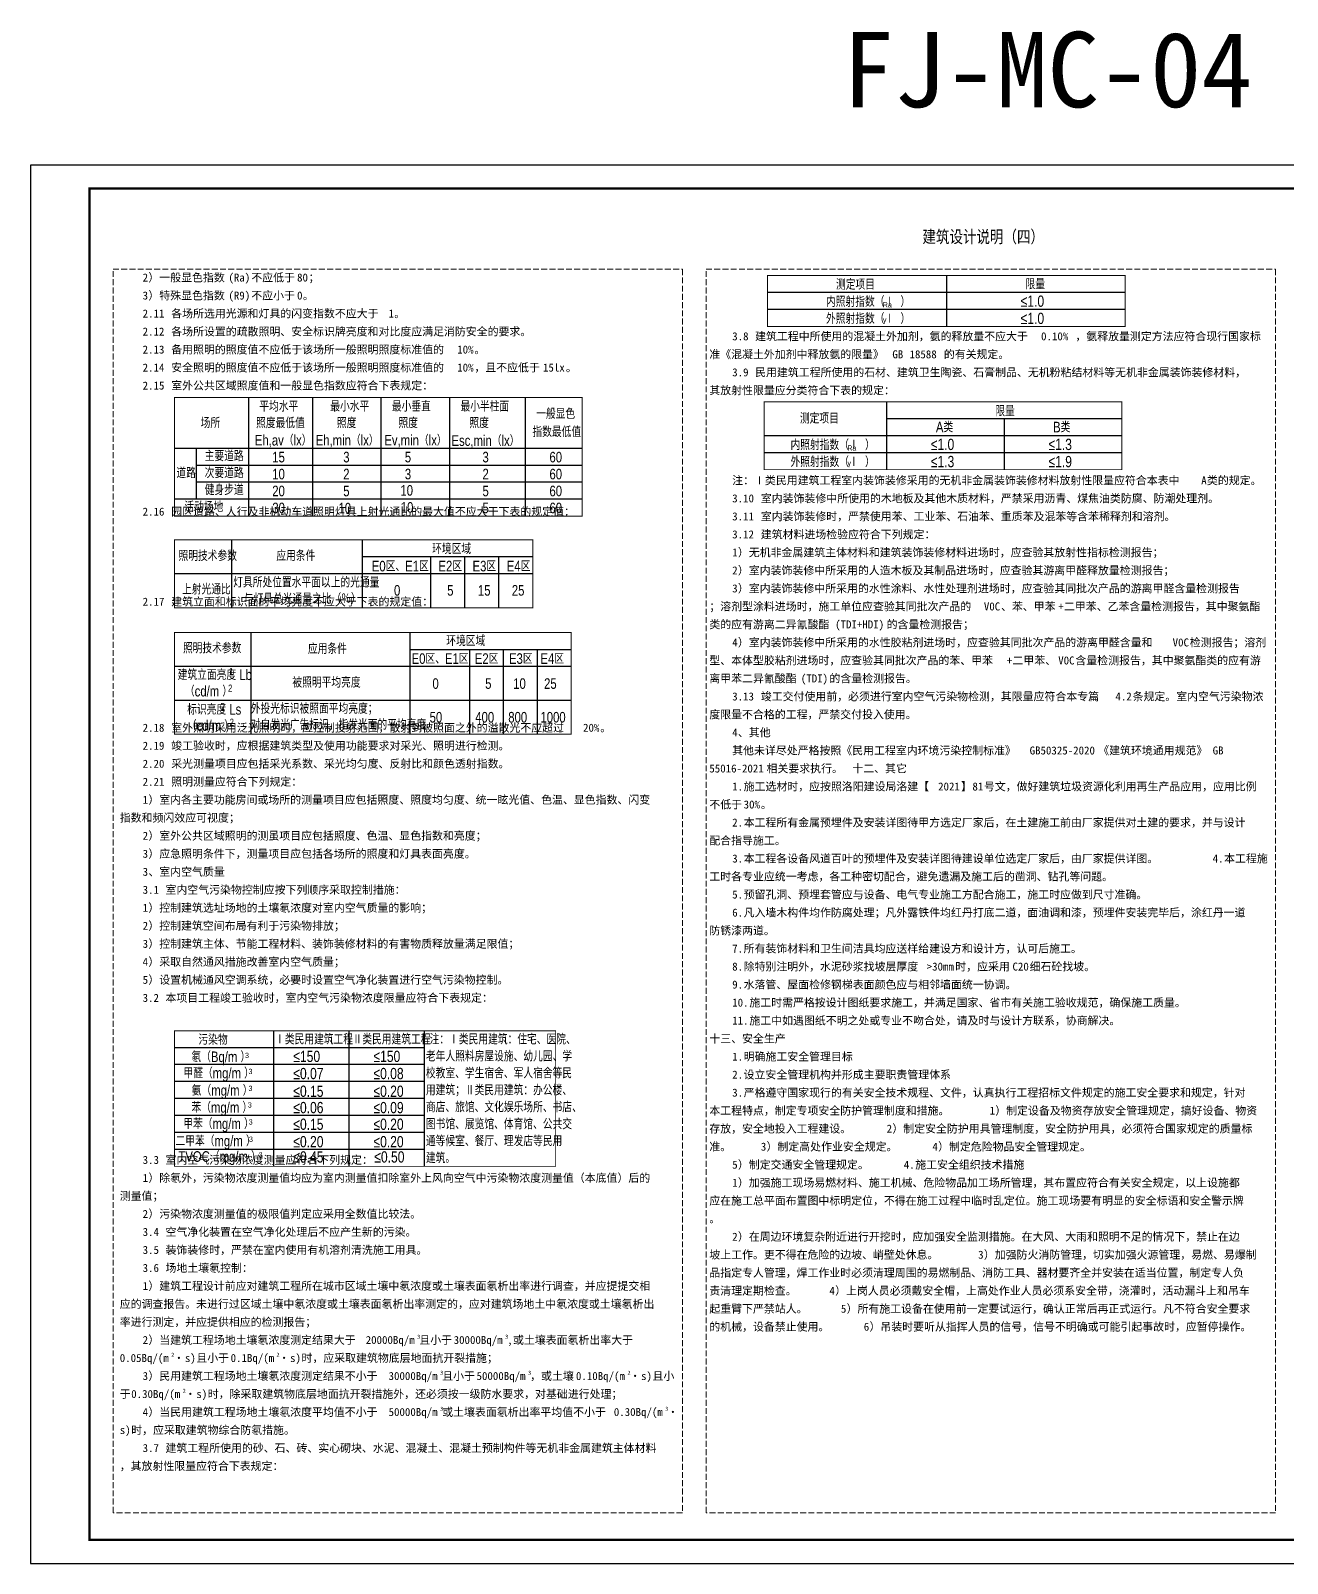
# Model space of a CAD drawing. Extents: x 1109697 to 1467097, y -139975 to 53891.
# Drawn here: x 1361997 to 1415397, y -74119 to -9008 of the extents above; entities that cross this region are included whole.
import ezdxf
from ezdxf.enums import TextEntityAlignment as Align

# ---------------------------------------------------------------- set-up
doc = ezdxf.new("R2010")
doc.units = 0
doc.header["$LTSCALE"] = 1000
doc.header["$MEASUREMENT"] = 0
doc.linetypes.add('CONTINOUS', pattern=[0])
doc.linetypes.add('DASH', pattern=[0.35, 0.25, -0.1])
for name, color, linetype in [('PUB_TEXT', 7, 'Continuous'), ('PUB_TITLE', 4, 'Continuous'), ('SURFACE', 6, 'Continuous')]:
    doc.layers.add(name, color=color, linetype=linetype)
doc.layers.add('不打印线', color=254, linetype='DASH', lineweight=0, plot=False)
doc.styles.add('-黑体', font='simhei.ttf', dxfattribs={"width": 0.8})
doc.styles.add('_TCH_SPACE', font='simhei.ttf')
doc.styles.add('ST', font='')
doc.styles.add('建筑设计说明字体', font='HNSJY-07', dxfattribs={"width": 0.7, "bigfont": 'HNSJY-HZ'})
doc.styles.get('ST').set_extended_font_data('NSimSun')

msp = doc.modelspace()

# ---------------------------------------------------------------- linework, layer by layer
at = {"layer": 'PUB_TITLE'}
msp.add_lwpolyline([(1361997, -74119), (1446097, -74119), (1446097, -14719), (1361997, -14719)], close=True, dxfattribs=at)
at = {"layer": 'PUB_TITLE', "const_width": 100}
msp.add_lwpolyline([(1364497, -73119), (1445097, -73119), (1445097, -15719), (1364497, -15719)], close=True, dxfattribs=at)
at = {"layer": 'SURFACE'}
for p, q in [((1400908, -19413), (1400908, -21573)), ((1408506, -20133), (1393311, -20133)), ((1408506, -20853), (1393311, -20853)), ((1371252, -24592), (1371252, -29633)), ((1373968, -24592), (1373968, -29633)), ((1376884, -24592), (1376884, -29633)), ((1379800, -24592), (1379800, -29633)), ((1383016, -24592), (1383016, -29633)), ((1398358, -24777), (1398358, -27657)), ((1408358, -25497), (1398358, -25497)), ((1403358, -25497), (1403358, -27657)), ((1408358, -26217), (1393163, -26217)), ((1385436, -26752), (1368111, -26752)), ((1369027, -26752), (1369027, -28912)), ((1408358, -26937), (1393163, -26937)), ((1369027, -27472), (1385436, -27472)), ((1385436, -28192), (1369027, -28192)), ((1385436, -28912), (1368111, -28912)), ((1370527, -30643), (1370527, -33523)), ((1376084, -30643), (1376084, -33523)), ((1383336, -31363), (1376084, -31363)), ((1378984, -31363), (1378984, -33523)), ((1380434, -31363), (1380434, -33523)), ((1381884, -31363), (1381884, -33523)), ((1383336, -32083), (1368111, -32083)), ((1371352, -34572), (1371352, -38892)), ((1378110, -34572), (1378110, -38892)), ((1378110, -35292), (1384968, -35292)), ((1380638, -35292), (1380638, -38892)), ((1382081, -35292), (1382081, -38892)), ((1383524, -35292), (1383524, -38892)), ((1368111, -36012), (1384968, -36012)), ((1368111, -37452), (1384968, -37452)), ((1372315, -51494), (1372315, -57254)), ((1375519, -51494), (1375519, -57254)), ((1378724, -51494), (1378724, -57254)), ((1378724, -52214), (1368111, -52214)), ((1378724, -52934), (1368111, -52934)), ((1378724, -53654), (1368111, -53654)), ((1378724, -54374), (1368111, -54374)), ((1378724, -55094), (1368111, -55094)), ((1378724, -55814), (1368111, -55814)), ((1378724, -56534), (1368111, -56534))]:
    msp.add_line(p, q, dxfattribs=at)
at = {"layer": 'SURFACE', "const_width": 40}
for points in [[(1393311, -19413), (1408506, -19413), (1408506, -21573), (1393311, -21573)], [(1368111, -29633), (1368111, -24592), (1385436, -24592), (1385436, -29633)], [(1393163, -24777), (1408358, -24777), (1408358, -27657), (1393163, -27657)], [(1368111, -33523), (1368111, -30643), (1383336, -30643), (1383336, -33523)], [(1368111, -38892), (1368111, -34572), (1384968, -34572), (1384968, -38892)], [(1368111, -51494), (1384306, -51494), (1384306, -57254), (1368111, -57254)]]:
    msp.add_lwpolyline(points, close=True, dxfattribs=at)
at = {"layer": '不打印线'}
for points in [[(1365497, -19141), (1389697, -19141), (1389697, -71971), (1365497, -71971)], [(1390697, -19141), (1414897, -19141), (1414897, -71971), (1390697, -71971)]]:
    msp.add_lwpolyline(points, close=True, dxfattribs=at)

# ---------------------------------------------------------------- texts
at = {"linetype": 'Continuous', "style": '_TCH_SPACE'}
msp.add_text('FJ-MC-04', height=3200, dxfattribs=at).set_placement((1405211, -12260), align=Align.CENTER)
at = {"layer": 'PUB_TEXT', "style": '-黑体', "width": 0.8}
msp.add_text('建筑设计说明（四）', height=525.7, dxfattribs=at).set_placement((1399892, -18024))
at = {"layer": 'PUB_TEXT', "style": 'ST'}
for s, height, p in [('2', 340, (1366756, -19665)), ('）一般显色指数', 339.9, (1366999, -19665)), ('(Ra)', 339.9, (1370401, -19665)), ('不应低于', 339.9, (1371373, -19665)), ('80', 339.9, (1373318, -19665)), ('；', 340, (1373804, -19665)), ('3', 340, (1366756, -20430)), ('）特殊显色指数', 339.9, (1366999, -20430)), ('(R9)', 339.9, (1370401, -20430)), ('不应小于', 339.9, (1371373, -20430)), ('0', 340, (1373318, -20430)), ('各场所选用光源和灯具的闪变指数不应大于', 339.87, (1367971, -21195)), ('。', 340, (1373561, -20430)), ('2.11', 339.9, (1366756, -21195)), ('1', 340, (1377206, -21195)), ('。', 340, (1377449, -21195)), ('2.12', 339.9, (1366756, -21960)), ('各场所设置的疏散照明、安全标识牌亮度和对比度应满足消防安全的要求。', 339.87, (1367971, -21960)), ('3.8', 339.9, (1391808, -22162)), ('建筑工程中所使用的混凝土外加剂，氨的释放量不应大于', 339.87, (1392780, -22162)), ('0.10%', 339.9, (1404932, -22162)), ('，氨释放量测定方法应符合现行国家标', 339.87, (1406390, -22162)), ('2.13', 339.9, (1366756, -22725)), ('备用照明的照度值不应低于该场所一般照明照度标准值的', 339.87, (1367971, -22725)), ('10%', 339.9, (1380123, -22725)), ('。', 340, (1380852, -22725)), ('准《混凝土外加剂中释放氨的限量》', 339.87, (1390836, -22927)), ('GB', 339.9, (1398613, -22927)), ('18588', 339.9, (1399342, -22927)), ('的有关规定。', 339.9, (1400800, -22927)), ('2.14', 339.9, (1366756, -23490)), ('安全照明的照度值不应低于该场所一般照明照度标准值的', 339.87, (1367971, -23490)), ('10%', 339.9, (1380123, -23490)), ('，且不应低于', 339.9, (1380852, -23490)), ('15lx', 339.9, (1383768, -23490)), ('。', 340, (1384740, -23490)), ('3.9', 339.9, (1391808, -23692)), ('民用建筑工程所使用的石材、建筑卫生陶瓷、石膏制品、无机粉粘结材料等无机非金属装饰装修材料，', 339.87, (1392780, -23692)), ('2.15', 339.9, (1366756, -24255)), ('室外公共区域照度值和一般显色指数应符合下表规定：', 339.87, (1367971, -24255)), ('其放射性限量应分类符合下表的规定：', 339.87, (1390836, -24457)), ('注：Ⅰ类民用建筑工程室内装饰装修采用的无机非金属装饰装修材料放射性限量应符合本表中', 339.87, (1391808, -28282)), ('A', 340, (1411737, -28282)), ('类的规定。', 339.9, (1411980, -28282)), ('2.16', 339.9, (1366756, -29610)), ('园区道路、人行及非机动车道照明灯具上射光通比的最大值不应大于下表的规定值：', 339.87, (1367971, -29610)), ('3.10', 339.9, (1391808, -29047)), ('室内装饰装修中所使用的木地板及其他木质材料，严禁采用沥青、煤焦油类防腐、防潮处理剂。', 339.87, (1393023, -29047)), ('3.11', 339.9, (1391808, -29812)), ('室内装饰装修时，严禁使用苯、工业苯、石油苯、重质苯及混苯等含苯稀释剂和溶剂。', 339.87, (1393023, -29812)), ('3.12', 339.9, (1391808, -30577)), ('建筑材料进场检验应符合下列规定：', 339.87, (1393023, -30577)), ('1', 340, (1391808, -31342)), ('）无机非金属建筑主体材料和建筑装饰装修材料进场时，应查验其放射性指标检测报告；', 339.87, (1392051, -31342)), ('2', 340, (1391808, -32107)), ('）室内装饰装修中所采用的人造木板及其制品进场时，应查验其游离甲醛释放量检测报告；', 339.87, (1392051, -32107)), ('3', 340, (1391808, -32872)), ('）室内装饰装修中所采用的水性涂料、水性处理剂进场时，应查验其同批次产品的游离甲醛含量检测报告', 339.87, (1392051, -32872)), ('2.17', 339.9, (1366756, -33435)), ('建筑立面和标识面的平均亮度不应大于下表的规定值：', 339.87, (1367971, -33435)), ('；溶剂型涂料进场时，施工单位应查验其同批次产品的', 339.87, (1390836, -33637)), ('V0C', 339.9, (1402501, -33637)), ('、苯、甲苯', 339.9, (1403230, -33637)), ('+', 340, (1405661, -33637)), ('二甲苯、乙苯含量检测报告，其中聚氨酯', 339.87, (1405904, -33637)), ('类的应有游离二异氰酸酯', 339.87, (1390836, -34402)), ('(TDI+HDI)', 339.9, (1396182, -34402)), ('的含量检测报告；', 339.9, (1398370, -34402)), ('4', 340, (1391808, -35167)), ('）室内装饰装修中所采用的水性胶粘剂进场时，应查验其同批次产品的游离甲醛含量和', 339.87, (1392051, -35167)), ('V0C', 339.9, (1410522, -35167)), ('检测报告；溶剂', 339.9, (1411251, -35167)), ('型、本体型胶粘剂进场时，应查验其同批次产品的苯、甲苯', 339.87, (1390836, -35932)), ('+', 340, (1403473, -35932)), ('二甲苯、', 339.9, (1403717, -35932)), ('V0C', 339.9, (1405661, -35932)), ('含量检测报告，其中聚氨酯类的应有游', 339.87, (1406390, -35932)), ('离甲苯二异氰酸酯', 339.9, (1390836, -36697)), ('(TDI)', 339.9, (1394724, -36697)), ('的含量检测报告。', 339.9, (1395939, -36697)), ('竣工交付使用前，必须进行室内空气污染物检测，其限量应符合本专篇', 339.87, (1393023, -37462)), ('条规定。室内空气污染物浓', 339.87, (1408820, -37462)), ('3.13', 339.9, (1391808, -37462)), ('4.2', 339.9, (1408091, -37462)), ('室外照明采用泛光照明时，应控制投射范围，散射到被照面之外的溢散光不应超过', 339.87, (1367971, -38790)), ('度限量不合格的工程，严禁交付投入使用。', 339.87, (1390836, -38227)), ('2.18', 339.9, (1366756, -38790)), ('20%', 339.9, (1385470, -38790)), ('。', 340, (1386199, -38790)), ('4', 340, (1391808, -38992)), ('、其他', 339.9, (1392051, -38992)), ('2.19', 339.9, (1366756, -39555)), ('竣工验收时，应根据建筑类型及使用功能要求对采光、照明进行检测。', 339.87, (1367971, -39555)), ('其他未详尽处严格按照《民用工程室内环境污染控制标准》', 339.87, (1391808, -39757)), ('GB50325-2020', 339.87, (1404446, -39757)), ('《建筑环境通用规范》', 339.9, (1407362, -39757)), ('GB', 339.9, (1412223, -39757)), ('2.20', 339.9, (1366756, -40320)), ('采光测量项目应包括采光系数、采光均匀度、反射比和颜色透射指数。', 339.87, (1367971, -40320)), ('55016-2021', 339.9, (1390836, -40522)), ('相关要求执行。', 339.9, (1393266, -40522)), ('十二、其它', 339.9, (1396911, -40522)), ('2.21', 339.9, (1366756, -41085)), ('照明测量应符合下列规定：', 339.87, (1367971, -41085)), ('1.', 339.9, (1391808, -41287)), ('施工选材时，应按照洛阳建设局洛建【', 339.87, (1392294, -41287)), ('2021', 339.9, (1400557, -41287)), ('】', 340, (1401529, -41287)), ('81', 339.9, (1402015, -41287)), ('号文，做好建筑垃圾资源化利用再生产品应用，应用比例', 339.87, (1402501, -41287)), ('1', 340, (1366756, -41850)), ('）室内各主要功能房间或场所的测量项目应包括照度、照度均匀度、统一眩光值、色温、显色指数、闪变', 339.87, (1366999, -41850)), ('不低于', 339.9, (1390836, -42052)), ('指数和频闪效应可视度；', 339.87, (1365784, -42615)), ('30%', 339.9, (1392294, -42052)), ('。', 340, (1393023, -42052)), ('2.', 339.9, (1391808, -42817)), ('本工程所有金属预埋件及安装详图待甲方选定厂家后，在土建施工前由厂家提供对土建的要求，并与设计', 339.87, (1392294, -42817)), ('2', 340, (1366756, -43380)), ('）室外公共区域照明的测虽项目应包括照度、色温、显色指数和亮度；', 339.87, (1366999, -43380)), ('配合指导施工。', 339.9, (1390836, -43582)), ('3', 340, (1366756, -44145)), ('）应急照明条件下，测量项目应包括各场所的照度和灯具表面亮度。', 339.87, (1366999, -44145)), ('3.', 339.9, (1391808, -44347)), ('本工程各设备风道百叶的预埋件及安装详图待建设单位选定厂家后，由厂家提供详图。', 339.87, (1392294, -44347)), ('4.', 339.9, (1412223, -44347)), ('本工程施', 339.9, (1412709, -44347)), ('3', 340, (1366756, -44910)), ('、室内空气质量', 339.9, (1366999, -44910)), ('工时各专业应统一考虑，各工种密切配合，避免遗漏及施工后的凿洞、钻孔等问题。', 339.87, (1390836, -45112)), ('3.1', 339.9, (1366756, -45675)), ('室内空气污染物控制应按下列顺序采取控制措施：', 339.87, (1367728, -45675)), ('5.', 339.9, (1391808, -45877)), ('预留孔洞、预埋套管应与设备、电气专业施工方配合施工，施工时应做到尺寸准确。', 339.87, (1392294, -45877)), ('1', 340, (1366756, -46440)), ('）控制建筑选址场地的土壤氡浓度对室内空气质量的影响；', 339.87, (1366999, -46440)), ('2', 340, (1366756, -47205)), ('）控制建筑空间布局有利于污染物排放；', 339.87, (1366999, -47205)), ('6.', 339.9, (1391808, -46642)), ('凡入墙木构件均作防腐处理；凡外露铁件均红丹打底二道，面油调和漆，预埋件安装完毕后，涂红丹一道', 339.87, (1392294, -46642)), ('防锈漆两道。', 339.9, (1390836, -47407)), ('3', 340, (1366756, -47970)), ('）控制建筑主体、节能工程材料、装饰装修材料的有害物质释放量满足限值；', 339.87, (1366999, -47970)), ('7.', 339.9, (1391808, -48172)), ('所有装饰材料和卫生间洁具均应送样给建设方和设计方，认可后施工。', 339.87, (1392294, -48172)), ('4', 340, (1366756, -48735)), ('）采取自然通风措施改善室内空气质量；', 339.87, (1366999, -48735)), ('8.', 339.9, (1391808, -48937)), ('除特别注明外，水泥砂浆找坡层厚度', 339.87, (1392294, -48937)), ('>30mm', 339.9, (1400071, -48937)), ('时，应采用', 339.9, (1401286, -48937)), ('C20', 339.9, (1403717, -48937)), ('细石砼找坡。', 339.9, (1404446, -48937)), ('5', 340, (1366756, -49500)), ('）设置机械通风空调系统，必要时设置空气净化装置进行空气污染物控制。', 339.87, (1366999, -49500)), ('9.', 339.9, (1391808, -49702)), ('水落管、屋面检修钢梯表面颜色应与相邻墙面统一协调。', 339.87, (1392294, -49702)), ('3.2', 339.9, (1366756, -50265)), ('本项目工程竣工验收时，室内空气污染物浓度限量应符合下表规定：', 339.87, (1367728, -50265)), ('10.', 339.9, (1391808, -50467)), ('施工时需严格按设计图纸要求施工，并满足国家、省市有关施工验收规范，确保施工质量。', 339.87, (1392537, -50467)), ('11.', 339.9, (1391808, -51232)), ('施工中如遇图纸不明之处或专业不吻合处，请及时与设计方联系，协商解决。', 339.87, (1392537, -51232)), ('十三、安全生产', 339.9, (1390836, -51997)), ('1.', 339.9, (1391808, -52762)), ('明确施工安全管理目标', 339.9, (1392294, -52762)), ('2.', 339.9, (1391808, -53527)), ('设立安全管理机构并形成主要职责管理体系', 339.87, (1392294, -53527)), ('3.', 339.9, (1391808, -54292)), ('严格遵守国家现行的有关安全技术规程、文件，认真执行工程招标文件规定的施工安全要求和规定，针对', 339.87, (1392294, -54292)), ('本工程特点，制定专项安全防护管理制度和措施。', 339.87, (1390836, -55057)), ('）制定设备及物资存放安全管理规定，搞好设备、物资', 339.87, (1402987, -55057)), ('1', 340, (1402744, -55057)), ('存放，安全地投入工程建设。', 339.87, (1390836, -55822)), ('2', 340, (1398370, -55822)), ('）制定安全防护用具管理制度，安全防护用具，必须符合国家规定的质量标', 339.87, (1398613, -55822)), ('准。', 339.9, (1390836, -56587)), ('3', 340, (1393023, -56587)), ('）制定高处作业安全规定。', 339.87, (1393266, -56587)), ('4', 340, (1400314, -56587)), ('）制定危险物品安全管理规定。', 339.87, (1400557, -56587)), ('3.3', 339.9, (1366756, -57150)), ('室内空气污染物浓度测量应符合下列规定：', 339.87, (1367728, -57150)), ('5', 340, (1391808, -57352)), ('）制定交通安全管理规定。', 339.87, (1392051, -57352)), ('4.', 339.9, (1399099, -57352)), ('施工安全组织技术措施', 339.9, (1399585, -57352)), ('1', 340, (1366756, -57915)), ('）除氡外，污染物浓度测量值均应为室内测量值扣除室外上风向空气中污染物浓度测量值（本底值）后的', 339.87, (1366999, -57915)), ('1', 340, (1391808, -58117)), ('）加强施工现场易燃材料、施工机械、危险物品加工场所管理，其布置应符合有关安全规定，以上设施都', 339.87, (1392051, -58117)), ('测量值；', 339.9, (1365784, -58680)), ('应在施工总平面布置图中标明定位，不得在施工过程中临时乱定位。施工现场要有明显的安全标语和安全警示牌', 339.87, (1390836, -58882)), ('2', 340, (1366756, -59445)), ('）污染物浓度测量值的极限值判定应采用全数值比较法。', 339.87, (1366999, -59445)), ('3.4', 339.9, (1366756, -60210)), ('空气净化装置在空气净化处理后不应产生新的污染。', 339.87, (1367728, -60210)), ('。', 340, (1390836, -59647)), ('2', 340, (1391808, -60412)), ('）在周边环境复杂附近进行开挖时，应加强安全监测措施。在大风、大雨和照明不足的情况下，禁止在边', 339.87, (1392051, -60412)), ('3.5', 339.9, (1366756, -60975)), ('装饰装修时，严禁在室内使用有机溶剂清洗施工用具。', 339.87, (1367728, -60975)), ('坡上工作。更不得在危险的边坡、峭壁处休息。', 339.87, (1390836, -61177)), ('3', 340, (1402258, -61177)), ('）加强防火消防管理，切实加强火源管理，易燃、易爆制', 339.87, (1402501, -61177)), ('3.6', 339.9, (1366756, -61740)), ('场地土壤氡控制：', 339.9, (1367728, -61740)), ('品指定专人管理，焊工作业时必须清理周围的易燃制品、消防工具、器材要齐全并安装在适当位置，制定专人负', 339.87, (1390836, -61942)), ('1', 340, (1366756, -62505)), ('）建筑工程设计前应对建筑工程所在城市区域土壤中氡浓度或土壤表面氡析出率进行调查，并应提提交相', 339.87, (1366999, -62505)), ('责清理定期检查。', 339.9, (1390836, -62707)), ('4', 340, (1395939, -62707)), ('）上岗人员必须戴安全帽，上高处作业人员必须系安全带，浇灌时，活动漏斗上和吊车', 339.87, (1396182, -62707)), ('应的调查报告。未进行过区域土壤中氡浓度或土壤表面氡析出率测定的，应对建筑场地土中氡浓度或土壤氡析出', 339.87, (1365784, -63270)), ('起重臂下严禁站人。', 339.9, (1390836, -63472)), ('5', 340, (1396425, -63472)), ('）所有施工设备在使用前一定要试运行，确认正常后再正式运行。凡不符合安全要求', 339.87, (1396668, -63472)), ('率进行测定，并应提供相应的检测报告；', 339.87, (1365784, -64035)), ('）当建筑工程场地土壤氡浓度测定结果大于', 339.87, (1366999, -64800)), ('20000Bq/m', 339.9, (1376234, -64800)), ('3', 170, (1378421, -64575)), ('且小于', 339.9, (1378514, -64800)), ('30000Bq/m', 339.9, (1379972, -64800)), ('3', 170, (1382159, -64575)), ('或土壤表面氡析出率大于', 339.87, (1382494, -64800)), ('的机械，设备禁止使用。', 339.87, (1390836, -64237)), ('6', 340, (1397398, -64237)), ('）吊装时要听从指挥人员的信号，信号不明确或可能引起事故时，应暂停操作。', 339.87, (1397641, -64237)), ('2', 340, (1366756, -64800)), (',', 340, (1382251, -64800)), ('0.05Bq/(m', 339.9, (1365784, -65565)), ('2', 170, (1367971, -65340)), ('·', 340, (1368065, -65565)), ('s)', 339.9, (1368551, -65565)), ('且小于', 339.9, (1369037, -65565)), ('0.1Bq/(m', 339.9, (1370495, -65565)), ('2', 170, (1372440, -65340)), ('·', 340, (1372534, -65565)), ('s)', 339.9, (1373020, -65565)), ('时，应采取建筑物底层地面抗开裂措施；', 339.87, (1373506, -65565)), ('3', 340, (1366756, -66330)), ('）民用建筑工程场地土壤氡浓度测定结果不小于', 339.87, (1366999, -66330)), ('30000Bq/m', 339.9, (1377206, -66330)), ('3', 170, (1379394, -66105)), ('且小于', 339.9, (1379486, -66330)), ('50000Bq/m', 339.9, (1380944, -66330)), ('3', 170, (1383131, -66105)), ('，或土壤', 339.9, (1383223, -66330)), ('0.10Bq/(m', 339.9, (1385168, -66330)), ('2', 170, (1387355, -66105)), ('·', 340, (1387449, -66330)), ('s)', 339.9, (1387935, -66330)), ('且小', 339.9, (1388421, -66330)), ('于', 340, (1365784, -67095)), ('0.30Bq/(m', 339.9, (1366270, -67095)), ('2', 170, (1368457, -66870)), ('·', 340, (1368551, -67095)), ('s)', 339.9, (1369037, -67095)), ('时，除采取建筑物底层地面抗开裂措施外，还必须按一级防水要求，对基础进行处理；', 339.87, (1369523, -67095)), ('4', 340, (1366756, -67860)), ('）当民用建筑工程场地土壤氡浓度平均值不小于', 339.87, (1366999, -67860)), ('50000Bq/m', 339.9, (1377206, -67860)), ('3', 170, (1379394, -67635)), ('或土壤表面氡析出率平均值不小于', 339.87, (1379486, -67860)), ('0.30Bq/(m', 339.9, (1386777, -67860)), ('3', 170, (1388964, -67635)), ('·', 340, (1389056, -67860)), ('s)', 339.9, (1365784, -68625)), ('时，应采取建筑物综合防氡措施。', 339.87, (1366270, -68625)), ('建筑工程所使用的砂、石、砖、实心砌块、水泥、混凝土、混凝土预制构件等无机非金属建筑主体材料', 339.87, (1367728, -69390)), ('3.7', 339.9, (1366756, -69390)), ('，其放射性限量应符合下表规定：', 339.87, (1365784, -70155))]:
    msp.add_text(s, height=height, dxfattribs=at).set_placement(p)
at = {"layer": 'PUB_TEXT', "linetype": 'CONTINOUS', "style": '建筑设计说明字体', "width": 0.8}
for s, height, p in [('测定项目', 450, (1396218, -20013)), ('限量', 450, (1404272, -19997)), ('内照射指数（Ⅰ  ）', 450, (1395793, -20743)), ('Ra', 225, (1398206, -20766)), ('外照射指数（Ⅰ  ）', 450, (1395793, -21463)), ('γ', 225, (1398213, -21403)), ('平均水平', 450, (1371714, -25189)), ('最小水平', 450, (1374730, -25189)), ('最小垂直', 450, (1377346, -25189)), ('最小半柱面', 450, (1380260, -25189)), ('一般显色', 450, (1383478, -25503)), ('测定项目', 450, (1394684, -25701)), ('限量', 450, (1402986, -25390)), ('场所', 450, (1369221, -25895)), ('照度最低值', 450, (1371576, -25895)), ('照度', 450, (1375010, -25895)), ('照度', 450, (1377626, -25895)), ('照度', 450, (1380642, -25895)), ('指数最低值', 450, (1383319, -26273)), ('A类', 450, (1400463, -26072)), ('B类', 450, (1405442, -26072)), ('Eh,av（lx）', 450, (1371523, -26630)), ('Eh,min（lx）', 450, (1374108, -26630)), ('Ev,min（lx）', 450, (1377026, -26630)), ('Esc,min（lx）', 450, (1379879, -26648)), ('内照射指数（Ⅰ  ）', 450, (1394285, -26827)), ('Ra', 225, (1396698, -26850)), ('主要道路', 450, (1369393, -27299)), ('15', 450, (1372264, -27349)), ('3', 450, (1375280, -27349)), ('5', 450, (1377896, -27349)), ('3', 450, (1381196, -27349)), ('60', 450, (1384042, -27349)), ('外照射指数（Ⅰ  ）', 450, (1394285, -27547)), ('γ', 225, (1396705, -27487)), ('道路', 450, (1368190, -28019)), ('次要道路', 450, (1369393, -28019)), ('10', 450, (1372264, -28069)), ('2', 450, (1375280, -28069)), ('3', 450, (1377896, -28069)), ('2', 450, (1381196, -28069)), ('60', 450, (1384042, -28069)), ('健身步道', 450, (1369393, -28739)), ('20', 450, (1372264, -28788)), ('5', 450, (1375280, -28788)), ('10', 450, (1377709, -28762)), ('5', 450, (1381196, -28788)), ('60', 450, (1384042, -28788)), ('活动场地', 450, (1368528, -29459)), ('30', 450, (1372266, -29509)), ('10', 450, (1375078, -29516)), ('10', 450, (1377723, -29486)), ('5', 450, (1381196, -29509)), ('60', 450, (1384042, -29509)), ('照明技术参数', 450, (1368280, -31538)), ('应用条件', 450, (1372438, -31535)), ('环境区域', 450, (1379058, -31244)), ('E0区、E1区', 450, (1376493, -31979)), ('E2区', 450, (1379324, -31979)), ('E3区', 450, (1380774, -31979)), ('E4区', 450, (1382226, -31979)), ('上射光通比', 450, (1368429, -32961)), ('灯具所处位置水平面以上的光通量', 450, (1370606, -32664)), ('0', 450, (1377437, -33010)), ('25', 450, (1382443, -33010)), ('与灯具总光通量之比（％）', 450, (1371054, -33360)), ('5', 450, (1379696, -33010)), ('15', 450, (1381003, -33010)), ('照明技术参数', 450, (1368468, -35460)), ('应用条件', 450, (1373780, -35488)), ('环境区域', 450, (1379658, -35152)), ('E0区、E1区', 450, (1378185, -35908)), ('E2区', 450, (1380870, -35908)), ('E3区', 450, (1382323, -35908)), ('E4区', 450, (1383658, -35908)), ('建筑立面亮度 Lb', 450, (1368245, -36594)), ('1', 300, (1370426, -36381, 0)), ('被照明平均亮度', 450, (1373119, -36918)), ('（cd/m ）', 450, (1368552, -37292)), ('2', 300, (1370386, -37088)), ('0', 450, (1379070, -36970)), ('5', 450, (1381310, -36970)), ('10', 450, (1382502, -36970)), ('25', 450, (1383813, -36970)), ('标识亮度 Ls', 450, (1368649, -38066)), ('2', 300, (1370082, -37875, 0)), ('外投光标识被照面平均亮度；', 450, (1371352, -38030)), ('（cd/m ）', 450, (1368631, -38752)), ('2', 300, (1370455, -38534)), ('对自发光广告标识，指发光面的平均亮度', 450, (1371352, -38709)), ('50', 450, (1378951, -38400, 0)), ('400', 450, (1380890, -38400, 0)), ('800', 450, (1382292, -38400, 0)), ('1000', 450, (1383659, -38400, 0)), ('污染物', 450, (1369128, -52094)), ('Ⅰ类民用建筑工程', 450, (1372384, -52078)), ('Ⅱ类民用建筑工程', 450, (1375675, -52078)), ('注：Ⅰ类民用建筑：住宅、医院、', 450, (1378949, -52078)), ('氡（Bq/m ）', 450, (1368829, -52824)), ('3', 225, (1371107, -52654)), ('老年人照料房屋设施、幼儿园、学', 450, (1378792, -52798)), ('甲醛（mg/m ）', 450, (1368491, -53515)), ('3', 225, (1371253, -53334)), ('校教室、学生宿舍、军人宿舍等民', 450, (1378792, -53518)), ('氨（mg/m ）', 450, (1368843, -54249)), ('3', 225, (1371253, -54054)), ('用建筑；Ⅱ类民用建筑：办公楼、', 450, (1378792, -54238)), ('苯（mg/m ）', 450, (1368832, -54974)), ('3', 225, (1371225, -54756, -1200)), ('商店、旅馆、文化娱乐场所、书店、', 450, (1378792, -54958)), ('甲苯（mg/m ）', 450, (1368483, -55665, 0)), ('3', 225, (1371263, -55478, -1200)), ('图书馆、展览馆、体育馆、公共交', 450, (1378792, -55678)), ('二甲苯（mg/m ）', 450, (1368152, -56398, 0)), ('3', 225, (1371273, -56214)), ('通等候室、餐厅、理发店等民用', 450, (1378792, -56398)), ('TVOC（mg/m ）', 450, (1368274, -57061)), ('建筑。', 450, (1378792, -57118)), ('3', 225, (1371685, -56879, 0))]:
    msp.add_text(s, height=height, dxfattribs=at).set_placement(p)
at = {"layer": 'PUB_TEXT', "color": 0, "style": '建筑设计说明字体', "width": 0.8}
for s, p in [('≤1.0', (1404067, -20740, 0)), ('≤1.0', (1404067, -21470, 0)), ('≤1.0', (1400248, -26824, 0)), ('≤1.3', (1405248, -26824, 0)), ('≤1.3', (1400248, -27554, 0)), ('≤1.9', (1405248, -27554, 0))]:
    msp.add_text(s, height=480, dxfattribs=at).set_placement(p)
at = {"layer": 'PUB_TEXT', "color": 3, "style": '建筑设计说明字体', "width": 0.8}
for s, p in [('≤150', (1373159, -52821, 0)), ('≤150', (1376565, -52821, 0)), ('≤0.07', (1373159, -53551, 0)), ('≤0.08', (1376565, -53551, 0)), ('≤0.15', (1373159, -54304, 0)), ('≤0.20', (1376565, -54304, 0)), ('≤0.06', (1373159, -54998, 0)), ('≤0.09', (1376565, -54998, 0)), ('≤0.15', (1373159, -55705, 0)), ('≤0.20', (1376565, -55705, 0)), ('≤0.20', (1373159, -56446, 0)), ('≤0.20', (1376565, -56446, 0)), ('≤0.45', (1373159, -57094, 0)), ('≤0.50', (1376600, -57094, 0))]:
    msp.add_text(s, height=480, dxfattribs=at).set_placement(p)

doc.saveas('drawing.dxf')
